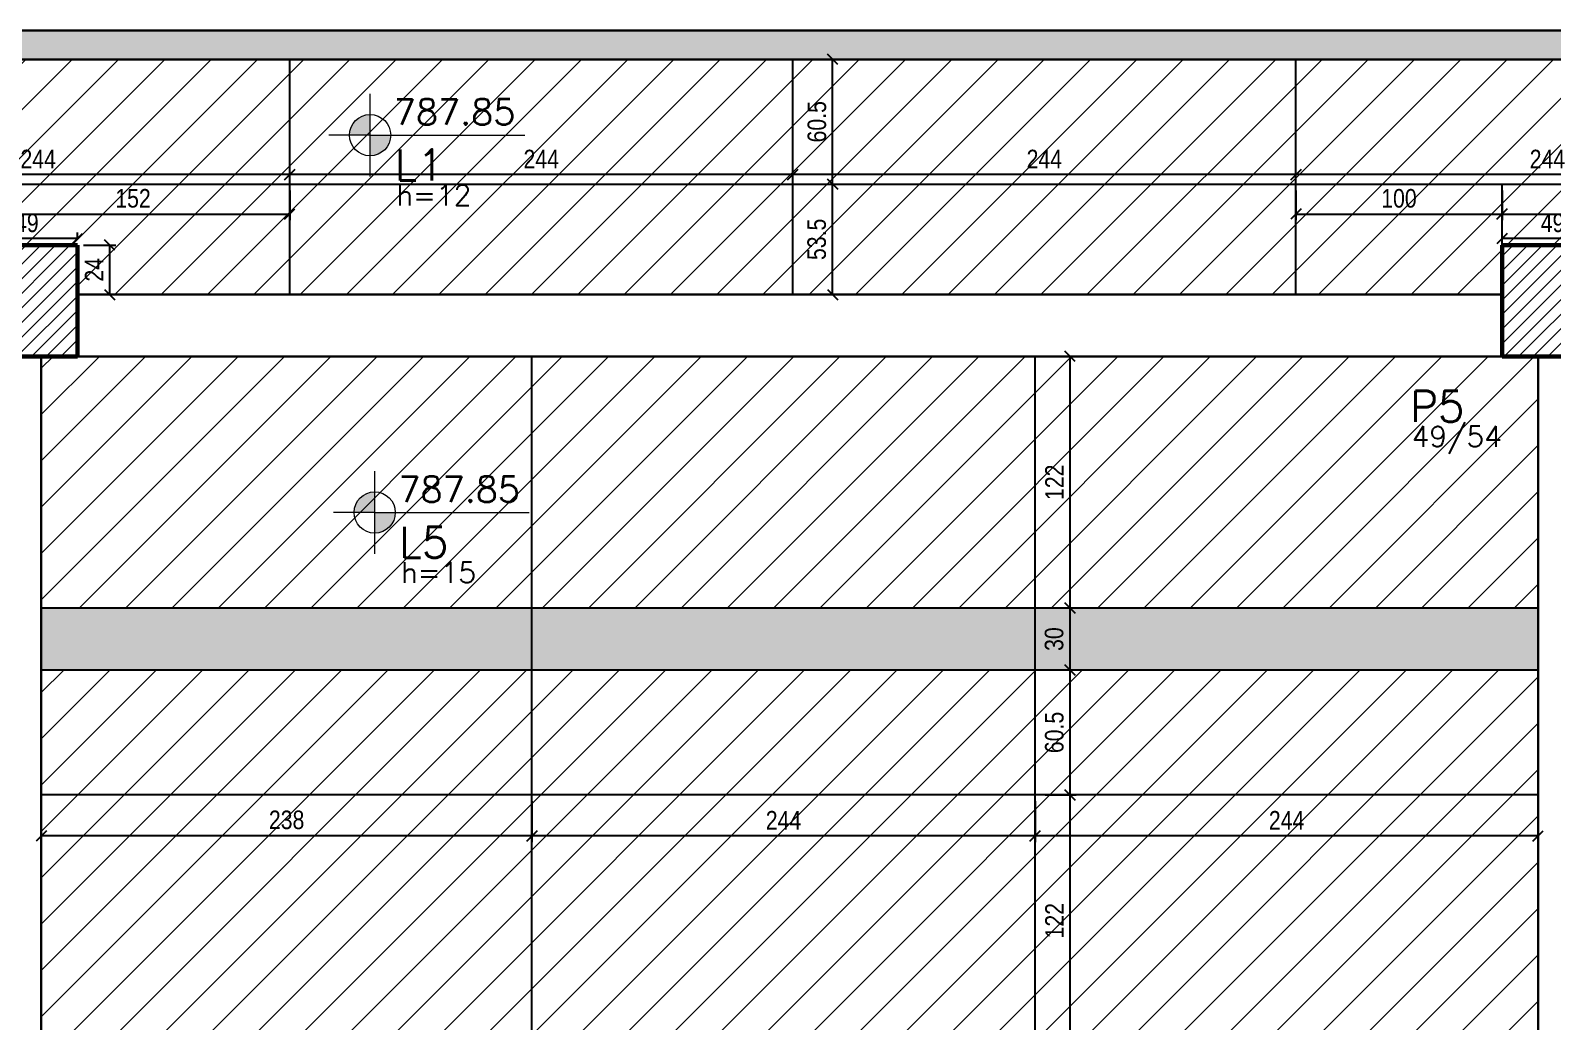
# Model space of a CAD drawing. Extents: x 8513 to 14085, y 7177 to 10799.
# Drawn here: x 10607 to 11346, y 9712 to 10193 of the extents above; entities that cross this region are included whole.
import ezdxf

# ---------------------------------------------------------------- set-up
doc = ezdxf.new("R2010")
doc.units = 0
doc.layers.add('COTA', color=241, linetype='Continuous')
doc.layers.add('Painéis', color=200, linetype='Continuous')
for name, color, linetype, lineweight in [('EST-LAJE-TEXT', 7, 'Continuous', 9), ('EST-PILAR', 7, 'Continuous', 9), ('EST-PILAR-CUT', 7, 'Continuous', 60), ('EST-PILAR-TEXT', 7, 'Continuous', 9), ('EST-VIGA', 7, 'Continuous', 30), ('Hachura', 253, 'Continuous', 9), ('REAPROVEITAMENTO', 7, 'Continuous', 9)]:
    doc.layers.add(name, color=color, linetype=linetype, lineweight=lineweight)
doc.styles.add('COTA TECNICA-50', font='techl___.ttf', dxfattribs={"height": 9})
doc.styles.add('RomanS_IV50', font='romans_IV50.ttf', dxfattribs={"height": 11.25})
doc.styles.add('RomanS_IV50_B', font='', dxfattribs={"height": 18.75})
doc.styles.add('RomanS_IV50_B_1', font='', dxfattribs={"height": 22.5})
doc.styles.get('RomanS_IV50_B').set_extended_font_data('RomanS_IV50', bold=True)
doc.styles.get('RomanS_IV50_B_1').set_extended_font_data('RomanS_IV50', bold=True)
doc.dimstyles.new('PAINEL', dxfattribs={"dimtxt": 9, "dimasz": 5, "dimexe": 3, "dimexo": 3, "dimgap": 3, "dimtad": 1, "dimdec": 1, "dimzin": 12, "dimdsep": 46, "dimtxsty": 'COTA TECNICA-50', "dimblk": 'OBLIQUE', "dimcen": 0, "dimclrd": 4, "dimclre": 4, "dimclrt": 1, "dimadec": 1, "dimazin": 3, "dimtfac": 1, "dimtdec": 1, "dimtmove": 0, "dimatfit": 3, "dimldrblk": 'OBLIQUE', "dimfxl": 1, "dimtolj": 1, "dimtzin": 12, "dimarcsym": 0})
pattern_1 = [(45, (9853.6513, 9308.66), (-3.535534, 3.535534), [])]

# ---------------------------------------------------------------- blocks, each defined once
blk = doc.blocks.new('FA_Floor_TAG_SURVEY_R01 - NIV_TIT_H_TXT1__TXT2-2303193-5º PAVIMENTO')
at = {"layer": 'EST-LAJE-TEXT'}
h = blk.add_hatch(color=256, dxfattribs=at)
edge = h.paths.add_edge_path(flags=0)
edge.add_line((-0.28, 0.405), (-0.48, 0.405))
edge.add_arc((-0.28, 0.405), 0.2, 90, 180, ccw=False)
edge.add_line((-0.28, 0.605), (-0.28, 0.405))
h = blk.add_hatch(color=256, dxfattribs=at)
edge = h.paths.add_edge_path(flags=0)
edge.add_line((-0.28, 0.405), (-0.08, 0.405))
edge.add_arc((-0.28, 0.405), 0.2, -90, 0, ccw=False)
edge.add_line((-0.28, 0.205), (-0.28, 0.405))
for p, q in [((-0.28, 0.005), (-0.28, 0.805)), ((-0.28, 0.405), (-0.68, 0.405)), ((-0.28, 0.405), (1.22, 0.405))]:
    blk.add_line(p, q, dxfattribs=at)
blk.add_circle((-0.28, 0.405), 0.2, dxfattribs=at)
blk = doc.blocks.new('_Oblique')
at = {"color": 0, "linetype": 'ByBlock', "lineweight": -2}
blk.add_line((-0.5, -0.5), (0.5, 0.5), dxfattribs=at)
blk = doc.blocks.new('*D525')
at = {"layer": 'COTA', "color": 4, "lineweight": -2, "transparency": 16777216}
for p, q in [((11094.65, 9819.16), (11094.65, 9799.28)), ((11338.65, 9819.16), (11338.65, 9799.28)), ((11338.65, 9802.28), (11094.65, 9802.28))]:
    blk.add_line(p, q, dxfattribs=at)
at = {"layer": 'Defpoints', "color": 0, "transparency": 16777216}
for p in [(11094.65, 9822.16), (11338.65, 9822.16), (11094.65, 9802.28)]:
    blk.add_point(p, dxfattribs=at)
at = {"layer": 'COTA', "color": 4, "lineweight": -2, "transparency": 16777216, "xscale": 5, "yscale": 5, "zscale": 5, "rotation": 180}
blk.add_blockref('_Oblique', (11094.65, 9802.28), dxfattribs=at)
at = {"layer": 'COTA', "color": 4, "lineweight": -2, "transparency": 16777216, "xscale": 5, "yscale": 5, "zscale": 5}
blk.add_blockref('_Oblique', (11338.65, 9802.28), dxfattribs=at)
at = {"layer": 'COTA', "color": 1, "transparency": 16777216, "insert": (11216.65, 9809.84), "char_height": 9, "attachment_point": 5, "style": 'COTA TECNICA-50'}
blk.add_mtext('\\A1;244', dxfattribs=at)
blk = doc.blocks.new('*D526')
at = {"layer": 'COTA', "color": 4, "lineweight": -2, "transparency": 16777216}
for p, q in [((10850.65, 9819.16), (10850.65, 9799.28)), ((11094.65, 9819.16), (11094.65, 9799.28)), ((11094.65, 9802.28), (10850.65, 9802.28))]:
    blk.add_line(p, q, dxfattribs=at)
at = {"layer": 'Defpoints', "color": 0, "transparency": 16777216}
for p in [(10850.65, 9822.16), (11094.65, 9822.16), (10850.65, 9802.28)]:
    blk.add_point(p, dxfattribs=at)
at = {"layer": 'COTA', "color": 4, "lineweight": -2, "transparency": 16777216, "xscale": 5, "yscale": 5, "zscale": 5, "rotation": 180}
blk.add_blockref('_Oblique', (10850.65, 9802.28), dxfattribs=at)
at = {"layer": 'COTA', "color": 4, "lineweight": -2, "transparency": 16777216, "xscale": 5, "yscale": 5, "zscale": 5}
blk.add_blockref('_Oblique', (11094.65, 9802.28), dxfattribs=at)
at = {"layer": 'COTA', "color": 1, "transparency": 16777216, "insert": (10972.65, 9809.84), "char_height": 9, "attachment_point": 5, "style": 'COTA TECNICA-50'}
blk.add_mtext('\\A1;244', dxfattribs=at)
blk = doc.blocks.new('*D527')
at = {"layer": 'COTA', "color": 4, "lineweight": -2, "transparency": 16777216}
for p, q in [((10612.65, 9819.16), (10612.65, 9799.28)), ((10850.65, 9819.16), (10850.65, 9799.28)), ((10850.65, 9802.28), (10612.65, 9802.28))]:
    blk.add_line(p, q, dxfattribs=at)
at = {"layer": 'Defpoints', "color": 0, "transparency": 16777216}
for p in [(10612.65, 9822.16), (10850.65, 9822.16), (10612.65, 9802.28)]:
    blk.add_point(p, dxfattribs=at)
at = {"layer": 'COTA', "color": 4, "lineweight": -2, "transparency": 16777216, "xscale": 5, "yscale": 5, "zscale": 5, "rotation": 180}
blk.add_blockref('_Oblique', (10612.65, 9802.28), dxfattribs=at)
at = {"layer": 'COTA', "color": 4, "lineweight": -2, "transparency": 16777216, "xscale": 5, "yscale": 5, "zscale": 5}
blk.add_blockref('_Oblique', (10850.65, 9802.28), dxfattribs=at)
at = {"layer": 'COTA', "color": 1, "transparency": 16777216, "insert": (10731.65, 9810), "char_height": 9, "attachment_point": 5, "style": 'COTA TECNICA-50'}
blk.add_mtext('\\A1;238', dxfattribs=at)
blk = doc.blocks.new('*D514')
at = {"layer": 'COTA', "color": 4, "lineweight": -2, "transparency": 16777216}
for p, q in [((11099.62, 9822.16), (11114.62, 9822.16)), ((11111.62, 9700.16), (11111.62, 9822.16)), ((11097.65, 9700.16), (11114.62, 9700.16))]:
    blk.add_line(p, q, dxfattribs=at)
at = {"layer": 'Defpoints', "color": 0, "transparency": 16777216}
for p in [(11096.62, 9822.16), (11111.62, 9822.16), (11094.65, 9700.16)]:
    blk.add_point(p, dxfattribs=at)
at = {"layer": 'COTA', "color": 4, "lineweight": -2, "transparency": 16777216, "xscale": 5, "yscale": 5, "zscale": 5}
for p, rotation in [((11111.62, 9822.16), 90), ((11111.62, 9700.16), 270)]:
    blk.add_blockref('_Oblique', p, dxfattribs=dict(at, rotation=rotation))
at = {"layer": 'COTA', "color": 1, "transparency": 16777216, "insert": (11104.07, 9761.16), "char_height": 9, "attachment_point": 5, "rotation": 90, "style": 'COTA TECNICA-50'}
blk.add_mtext('\\A1;122', dxfattribs=at)
blk = doc.blocks.new('*D515')
at = {"layer": 'COTA', "color": 4, "lineweight": -2, "transparency": 16777216}
for p, q in [((11111.62, 9822.16), (11111.62, 9882.66)), ((11099.62, 9822.16), (11114.62, 9822.16))]:
    blk.add_line(p, q, dxfattribs=at)
at = {"layer": 'Defpoints', "color": 0, "transparency": 16777216}
for p in [(11111.62, 9882.66), (11111.62, 9882.66), (11096.62, 9822.16)]:
    blk.add_point(p, dxfattribs=at)
at = {"layer": 'COTA', "color": 4, "lineweight": -2, "transparency": 16777216, "xscale": 5, "yscale": 5, "zscale": 5}
for p, rotation in [((11111.62, 9882.66), 90), ((11111.62, 9822.16), 270)]:
    blk.add_blockref('_Oblique', p, dxfattribs=dict(at, rotation=rotation))
at = {"layer": 'COTA', "color": 1, "transparency": 16777216, "insert": (11104.02, 9852.41), "char_height": 9, "attachment_point": 5, "rotation": 90, "style": 'COTA TECNICA-50'}
blk.add_mtext('\\A1;60.5', dxfattribs=at)
blk = doc.blocks.new('*D516')
at = {"layer": 'COTA', "color": 4, "lineweight": -2, "transparency": 16777216}
blk.add_line((11111.62, 9882.66), (11111.62, 9912.66), dxfattribs=at)
at = {"layer": 'Defpoints', "color": 0, "transparency": 16777216}
for p in [(11111.62, 9912.66), (11111.62, 9912.66), (11111.62, 9882.66)]:
    blk.add_point(p, dxfattribs=at)
at = {"layer": 'COTA', "color": 4, "lineweight": -2, "transparency": 16777216, "xscale": 5, "yscale": 5, "zscale": 5}
for p, rotation in [((11111.62, 9912.66), 90), ((11111.62, 9882.66), 270)]:
    blk.add_blockref('_Oblique', p, dxfattribs=dict(at, rotation=rotation))
at = {"layer": 'COTA', "color": 1, "transparency": 16777216, "insert": (11103.92, 9897.66), "char_height": 9, "attachment_point": 5, "rotation": 90, "style": 'COTA TECNICA-50'}
blk.add_mtext('\\A1;30', dxfattribs=at)
blk = doc.blocks.new('*D517')
at = {"layer": 'COTA', "color": 4, "lineweight": -2, "transparency": 16777216}
blk.add_line((11111.62, 9912.66), (11111.62, 10034.66), dxfattribs=at)
at = {"layer": 'Defpoints', "color": 0, "transparency": 16777216}
for p in [(11111.62, 10034.66), (11111.62, 10034.66), (11111.62, 9912.66)]:
    blk.add_point(p, dxfattribs=at)
at = {"layer": 'COTA', "color": 4, "lineweight": -2, "transparency": 16777216, "xscale": 5, "yscale": 5, "zscale": 5}
for p, rotation in [((11111.62, 10034.66), 90), ((11111.62, 9912.66), 270)]:
    blk.add_blockref('_Oblique', p, dxfattribs=dict(at, rotation=rotation))
at = {"layer": 'COTA', "color": 1, "transparency": 16777216, "insert": (11104.07, 9973.66), "char_height": 9, "attachment_point": 5, "rotation": 90, "style": 'COTA TECNICA-50'}
blk.add_mtext('\\A1;122', dxfattribs=at)
blk = doc.blocks.new('*D634')
at = {"layer": 'COTA', "color": 4, "lineweight": -2, "transparency": 16777216}
for p, q in [((10581.15, 10091.66), (10581.15, 10094.77)), ((10630.15, 10091.66), (10630.15, 10094.77)), ((10630.15, 10091.77), (10581.15, 10091.77))]:
    blk.add_line(p, q, dxfattribs=at)
at = {"layer": 'Defpoints', "color": 0, "transparency": 16777216}
for p in [(10581.15, 10091.77), (10581.15, 10088.66), (10630.15, 10088.66)]:
    blk.add_point(p, dxfattribs=at)
at = {"layer": 'COTA', "color": 4, "lineweight": -2, "transparency": 16777216, "xscale": 5, "yscale": 5, "zscale": 5, "rotation": 180}
blk.add_blockref('_Oblique', (10581.15, 10091.77), dxfattribs=at)
at = {"layer": 'COTA', "color": 4, "lineweight": -2, "transparency": 16777216, "xscale": 5, "yscale": 5, "zscale": 5}
blk.add_blockref('_Oblique', (10630.15, 10091.77), dxfattribs=at)
at = {"layer": 'COTA', "color": 1, "transparency": 16777216, "insert": (10605.65, 10099.36), "char_height": 9, "attachment_point": 5, "style": 'COTA TECNICA-50'}
blk.add_mtext('\\A1;49', dxfattribs=at)
blk = doc.blocks.new('*D635')
at = {"layer": 'COTA', "color": 4, "lineweight": -2, "transparency": 16777216}
for p, q in [((10633.15, 10088.66), (10648.85, 10088.66)), ((10645.85, 10064.66), (10645.85, 10088.66)), ((10633.15, 10064.66), (10648.85, 10064.66))]:
    blk.add_line(p, q, dxfattribs=at)
at = {"layer": 'Defpoints', "color": 0, "transparency": 16777216}
for p in [(10630.15, 10088.66), (10645.85, 10088.66), (10630.15, 10064.66)]:
    blk.add_point(p, dxfattribs=at)
at = {"layer": 'COTA', "color": 4, "lineweight": -2, "transparency": 16777216, "xscale": 5, "yscale": 5, "zscale": 5}
for p, rotation in [((10645.85, 10088.66), 90), ((10645.85, 10064.66), 270)]:
    blk.add_blockref('_Oblique', p, dxfattribs=dict(at, rotation=rotation))
at = {"layer": 'COTA', "color": 1, "transparency": 16777216, "insert": (10638.28, 10076.66), "char_height": 9, "attachment_point": 5, "rotation": 90, "style": 'COTA TECNICA-50'}
blk.add_mtext('\\A1;24', dxfattribs=at)
blk = doc.blocks.new('*D636')
at = {"layer": 'COTA', "color": 4, "lineweight": -2, "transparency": 16777216}
for p, q in [((10581.15, 10091.66), (10581.15, 10094.77)), ((10630.15, 10091.66), (10630.15, 10094.77)), ((10630.15, 10091.77), (10581.15, 10091.77))]:
    blk.add_line(p, q, dxfattribs=at)
at = {"layer": 'Defpoints', "color": 0, "transparency": 16777216}
for p in [(10581.15, 10091.77), (10581.15, 10088.66), (10630.15, 10088.66)]:
    blk.add_point(p, dxfattribs=at)
at = {"layer": 'COTA', "color": 4, "lineweight": -2, "transparency": 16777216, "xscale": 5, "yscale": 5, "zscale": 5, "rotation": 180}
blk.add_blockref('_Oblique', (10581.15, 10091.77), dxfattribs=at)
at = {"layer": 'COTA', "color": 4, "lineweight": -2, "transparency": 16777216, "xscale": 5, "yscale": 5, "zscale": 5}
blk.add_blockref('_Oblique', (10630.15, 10091.77), dxfattribs=at)
at = {"layer": 'COTA', "color": 1, "transparency": 16777216, "insert": (10605.65, 10099.36), "char_height": 9, "attachment_point": 5, "style": 'COTA TECNICA-50'}
blk.add_mtext('\\A1;49', dxfattribs=at)
blk = doc.blocks.new('*D637')
at = {"layer": 'COTA', "color": 4, "lineweight": -2, "transparency": 16777216}
for p, q in [((10633.15, 10088.66), (10648.85, 10088.66)), ((10645.85, 10064.66), (10645.85, 10088.66)), ((10633.15, 10064.66), (10648.85, 10064.66))]:
    blk.add_line(p, q, dxfattribs=at)
at = {"layer": 'Defpoints', "color": 0, "transparency": 16777216}
for p in [(10630.15, 10088.66), (10645.85, 10088.66), (10630.15, 10064.66)]:
    blk.add_point(p, dxfattribs=at)
at = {"layer": 'COTA', "color": 4, "lineweight": -2, "transparency": 16777216, "xscale": 5, "yscale": 5, "zscale": 5}
for p, rotation in [((10645.85, 10088.66), 90), ((10645.85, 10064.66), 270)]:
    blk.add_blockref('_Oblique', p, dxfattribs=dict(at, rotation=rotation))
at = {"layer": 'COTA', "color": 1, "transparency": 16777216, "insert": (10638.28, 10076.66), "char_height": 9, "attachment_point": 5, "rotation": 90, "style": 'COTA TECNICA-50'}
blk.add_mtext('\\A1;24', dxfattribs=at)
blk = doc.blocks.new('*D645')
at = {"layer": 'COTA', "color": 4, "lineweight": -2, "transparency": 16777216}
blk.add_line((11465.15, 10122.79), (11221.15, 10122.79), dxfattribs=at)
at = {"layer": 'Defpoints', "color": 0, "transparency": 16777216}
for p in [(11221.15, 10122.79), (11221.15, 10122.79), (11465.15, 10122.79)]:
    blk.add_point(p, dxfattribs=at)
at = {"layer": 'COTA', "color": 4, "lineweight": -2, "transparency": 16777216, "xscale": 5, "yscale": 5, "zscale": 5, "rotation": 180}
blk.add_blockref('_Oblique', (11221.15, 10122.79), dxfattribs=at)
at = {"layer": 'COTA', "color": 4, "lineweight": -2, "transparency": 16777216, "xscale": 5, "yscale": 5, "zscale": 5}
blk.add_blockref('_Oblique', (11465.15, 10122.79), dxfattribs=at)
at = {"layer": 'COTA', "color": 1, "transparency": 16777216, "insert": (11343.15, 10130.35), "char_height": 9, "attachment_point": 5, "style": 'COTA TECNICA-50'}
blk.add_mtext('\\A1;244', dxfattribs=at)
blk = doc.blocks.new('*D646')
at = {"layer": 'COTA', "color": 4, "lineweight": -2, "transparency": 16777216}
for p, q in [((10977.15, 10121.16), (10977.15, 10125.79)), ((11221.15, 10122.79), (10977.15, 10122.79))]:
    blk.add_line(p, q, dxfattribs=at)
at = {"layer": 'Defpoints', "color": 0, "transparency": 16777216}
for p in [(10977.15, 10122.79), (11221.15, 10122.79), (10977.15, 10118.16)]:
    blk.add_point(p, dxfattribs=at)
at = {"layer": 'COTA', "color": 4, "lineweight": -2, "transparency": 16777216, "xscale": 5, "yscale": 5, "zscale": 5, "rotation": 180}
blk.add_blockref('_Oblique', (10977.15, 10122.79), dxfattribs=at)
at = {"layer": 'COTA', "color": 4, "lineweight": -2, "transparency": 16777216, "xscale": 5, "yscale": 5, "zscale": 5}
blk.add_blockref('_Oblique', (11221.15, 10122.79), dxfattribs=at)
at = {"layer": 'COTA', "color": 1, "transparency": 16777216, "insert": (11099.15, 10130.35), "char_height": 9, "attachment_point": 5, "style": 'COTA TECNICA-50'}
blk.add_mtext('\\A1;244', dxfattribs=at)
blk = doc.blocks.new('*D647')
at = {"layer": 'COTA', "color": 4, "lineweight": -2, "transparency": 16777216}
for p, q in [((10733.15, 10121.16), (10733.15, 10125.79)), ((10977.15, 10122.79), (10733.15, 10122.79)), ((10977.15, 10121.16), (10977.15, 10125.79))]:
    blk.add_line(p, q, dxfattribs=at)
at = {"layer": 'Defpoints', "color": 0, "transparency": 16777216}
for p in [(10733.15, 10122.79), (10733.15, 10118.16), (10977.15, 10118.16)]:
    blk.add_point(p, dxfattribs=at)
at = {"layer": 'COTA', "color": 4, "lineweight": -2, "transparency": 16777216, "xscale": 5, "yscale": 5, "zscale": 5, "rotation": 180}
blk.add_blockref('_Oblique', (10733.15, 10122.79), dxfattribs=at)
at = {"layer": 'COTA', "color": 4, "lineweight": -2, "transparency": 16777216, "xscale": 5, "yscale": 5, "zscale": 5}
blk.add_blockref('_Oblique', (10977.15, 10122.79), dxfattribs=at)
at = {"layer": 'COTA', "color": 1, "transparency": 16777216, "insert": (10855.15, 10130.35), "char_height": 9, "attachment_point": 5, "style": 'COTA TECNICA-50'}
blk.add_mtext('\\A1;244', dxfattribs=at)
blk = doc.blocks.new('*D648')
at = {"layer": 'COTA', "color": 4, "lineweight": -2, "transparency": 16777216}
for p, q in [((10489.15, 10121.16), (10489.15, 10125.79)), ((10733.15, 10122.79), (10489.15, 10122.79)), ((10733.15, 10121.16), (10733.15, 10125.79))]:
    blk.add_line(p, q, dxfattribs=at)
at = {"layer": 'Defpoints', "color": 0, "transparency": 16777216}
for p in [(10489.15, 10122.79), (10489.15, 10118.16), (10733.15, 10118.16)]:
    blk.add_point(p, dxfattribs=at)
at = {"layer": 'COTA', "color": 4, "lineweight": -2, "transparency": 16777216, "xscale": 5, "yscale": 5, "zscale": 5, "rotation": 180}
blk.add_blockref('_Oblique', (10489.15, 10122.79), dxfattribs=at)
at = {"layer": 'COTA', "color": 4, "lineweight": -2, "transparency": 16777216, "xscale": 5, "yscale": 5, "zscale": 5}
blk.add_blockref('_Oblique', (10733.15, 10122.79), dxfattribs=at)
at = {"layer": 'COTA', "color": 1, "transparency": 16777216, "insert": (10611.15, 10130.35), "char_height": 9, "attachment_point": 5, "style": 'COTA TECNICA-50'}
blk.add_mtext('\\A1;244', dxfattribs=at)
blk = doc.blocks.new('*D652')
at = {"layer": 'COTA', "color": 4, "lineweight": -2, "transparency": 16777216}
for p, q in [((10581.15, 10115.16), (10581.15, 10100.65)), ((10733.15, 10115.16), (10733.15, 10100.65)), ((10581.15, 10103.65), (10733.15, 10103.65))]:
    blk.add_line(p, q, dxfattribs=at)
at = {"layer": 'Defpoints', "color": 0, "transparency": 16777216}
for p in [(10581.15, 10118.16), (10733.15, 10118.16), (10733.15, 10103.65)]:
    blk.add_point(p, dxfattribs=at)
at = {"layer": 'COTA', "color": 4, "lineweight": -2, "transparency": 16777216, "xscale": 5, "yscale": 5, "zscale": 5, "rotation": 180}
blk.add_blockref('_Oblique', (10581.15, 10103.65), dxfattribs=at)
at = {"layer": 'COTA', "color": 4, "lineweight": -2, "transparency": 16777216, "xscale": 5, "yscale": 5, "zscale": 5}
blk.add_blockref('_Oblique', (10733.15, 10103.65), dxfattribs=at)
at = {"layer": 'COTA', "color": 1, "transparency": 16777216, "insert": (10657.15, 10111.25), "char_height": 9, "attachment_point": 5, "style": 'COTA TECNICA-50'}
blk.add_mtext('\\A1;152', dxfattribs=at)
blk = doc.blocks.new('*D654')
at = {"layer": 'COTA', "color": 4, "lineweight": -2, "transparency": 16777216}
for p, q in [((10581.15, 10115.16), (10581.15, 10100.65)), ((10733.15, 10115.16), (10733.15, 10100.65)), ((10581.15, 10103.65), (10733.15, 10103.65))]:
    blk.add_line(p, q, dxfattribs=at)
at = {"layer": 'Defpoints', "color": 0, "transparency": 16777216}
for p in [(10581.15, 10118.16), (10733.15, 10118.16), (10733.15, 10103.65)]:
    blk.add_point(p, dxfattribs=at)
at = {"layer": 'COTA', "color": 4, "lineweight": -2, "transparency": 16777216, "xscale": 5, "yscale": 5, "zscale": 5, "rotation": 180}
blk.add_blockref('_Oblique', (10581.15, 10103.65), dxfattribs=at)
at = {"layer": 'COTA', "color": 4, "lineweight": -2, "transparency": 16777216, "xscale": 5, "yscale": 5, "zscale": 5}
blk.add_blockref('_Oblique', (10733.15, 10103.65), dxfattribs=at)
at = {"layer": 'COTA', "color": 1, "transparency": 16777216, "insert": (10657.15, 10111.25), "char_height": 9, "attachment_point": 5, "style": 'COTA TECNICA-50'}
blk.add_mtext('\\A1;152', dxfattribs=at)
blk = doc.blocks.new('*D638')
at = {"layer": 'COTA', "color": 4, "lineweight": -2, "transparency": 16777216}
for p, q in [((11221.15, 10115.16), (11221.15, 10100.65)), ((11321.15, 10115.16), (11321.15, 10100.65)), ((11221.15, 10103.65), (11321.15, 10103.65))]:
    blk.add_line(p, q, dxfattribs=at)
at = {"layer": 'Defpoints', "color": 0, "transparency": 16777216}
for p in [(11221.15, 10118.16), (11321.15, 10118.16), (11321.15, 10103.65)]:
    blk.add_point(p, dxfattribs=at)
at = {"layer": 'COTA', "color": 4, "lineweight": -2, "transparency": 16777216, "xscale": 5, "yscale": 5, "zscale": 5, "rotation": 180}
blk.add_blockref('_Oblique', (11221.15, 10103.65), dxfattribs=at)
at = {"layer": 'COTA', "color": 4, "lineweight": -2, "transparency": 16777216, "xscale": 5, "yscale": 5, "zscale": 5}
blk.add_blockref('_Oblique', (11321.15, 10103.65), dxfattribs=at)
at = {"layer": 'COTA', "color": 1, "transparency": 16777216, "insert": (11271.15, 10111.24), "char_height": 9, "attachment_point": 5, "style": 'COTA TECNICA-50'}
blk.add_mtext('\\A1;100', dxfattribs=at)
blk = doc.blocks.new('*D639')
at = {"layer": 'COTA', "color": 4, "lineweight": -2, "transparency": 16777216}
for p, q in [((11321.15, 10115.16), (11321.15, 10100.65)), ((11465.15, 10115.16), (11465.15, 10100.65)), ((11321.15, 10103.65), (11465.15, 10103.65))]:
    blk.add_line(p, q, dxfattribs=at)
at = {"layer": 'Defpoints', "color": 0, "transparency": 16777216}
for p in [(11321.15, 10118.16), (11465.15, 10118.16), (11465.15, 10103.65)]:
    blk.add_point(p, dxfattribs=at)
at = {"layer": 'COTA', "color": 4, "lineweight": -2, "transparency": 16777216, "xscale": 5, "yscale": 5, "zscale": 5, "rotation": 180}
blk.add_blockref('_Oblique', (11321.15, 10103.65), dxfattribs=at)
at = {"layer": 'COTA', "color": 4, "lineweight": -2, "transparency": 16777216, "xscale": 5, "yscale": 5, "zscale": 5}
blk.add_blockref('_Oblique', (11465.15, 10103.65), dxfattribs=at)
at = {"layer": 'COTA', "color": 1, "transparency": 16777216, "insert": (11393.15, 10111.21), "char_height": 9, "attachment_point": 5, "style": 'COTA TECNICA-50'}
blk.add_mtext('\\A1;144', dxfattribs=at)
blk = doc.blocks.new('*D655')
at = {"layer": 'COTA', "color": 4, "lineweight": -2, "transparency": 16777216}
for p, q in [((10980.15, 10118.16), (10999.47, 10118.16)), ((10996.47, 10064.66), (10996.47, 10118.16)), ((10980.15, 10064.66), (10999.47, 10064.66))]:
    blk.add_line(p, q, dxfattribs=at)
at = {"layer": 'Defpoints', "color": 0, "transparency": 16777216}
for p in [(10977.15, 10118.16), (10996.47, 10118.16), (10977.15, 10064.66)]:
    blk.add_point(p, dxfattribs=at)
at = {"layer": 'COTA', "color": 4, "lineweight": -2, "transparency": 16777216, "xscale": 5, "yscale": 5, "zscale": 5}
for p, rotation in [((10996.47, 10118.16), 90), ((10996.47, 10064.66), 270)]:
    blk.add_blockref('_Oblique', p, dxfattribs=dict(at, rotation=rotation))
at = {"layer": 'COTA', "color": 1, "transparency": 16777216, "insert": (10988.77, 10091.41), "char_height": 9, "attachment_point": 5, "rotation": 90, "style": 'COTA TECNICA-50'}
blk.add_mtext('\\A1;53.5', dxfattribs=at)
blk = doc.blocks.new('*D656')
at = {"layer": 'COTA', "color": 4, "lineweight": -2, "transparency": 16777216}
for p, q in [((10980.15, 10178.66), (10999.47, 10178.66)), ((10996.47, 10118.16), (10996.47, 10178.66)), ((10980.15, 10118.16), (10999.47, 10118.16))]:
    blk.add_line(p, q, dxfattribs=at)
at = {"layer": 'Defpoints', "color": 0, "transparency": 16777216}
for p in [(10977.15, 10178.66), (10996.47, 10178.66), (10977.15, 10118.16)]:
    blk.add_point(p, dxfattribs=at)
at = {"layer": 'COTA', "color": 4, "lineweight": -2, "transparency": 16777216, "xscale": 5, "yscale": 5, "zscale": 5}
for p, rotation in [((10996.47, 10178.66), 90), ((10996.47, 10118.16), 270)]:
    blk.add_blockref('_Oblique', p, dxfattribs=dict(at, rotation=rotation))
at = {"layer": 'COTA', "color": 1, "transparency": 16777216, "insert": (10988.87, 10148.41), "char_height": 9, "attachment_point": 5, "rotation": 90, "style": 'COTA TECNICA-50'}
blk.add_mtext('\\A1;60.5', dxfattribs=at)
blk = doc.blocks.new('*D640')
at = {"layer": 'COTA', "color": 4, "lineweight": -2, "transparency": 16777216}
for p, q in [((11321.15, 10091.66), (11321.15, 10094.77)), ((11370.15, 10091.66), (11370.15, 10094.77)), ((11370.15, 10091.77), (11321.15, 10091.77))]:
    blk.add_line(p, q, dxfattribs=at)
at = {"layer": 'Defpoints', "color": 0, "transparency": 16777216}
for p in [(11321.15, 10091.77), (11321.15, 10088.66), (11370.15, 10088.66)]:
    blk.add_point(p, dxfattribs=at)
at = {"layer": 'COTA', "color": 4, "lineweight": -2, "transparency": 16777216, "xscale": 5, "yscale": 5, "zscale": 5, "rotation": 180}
blk.add_blockref('_Oblique', (11321.15, 10091.77), dxfattribs=at)
at = {"layer": 'COTA', "color": 4, "lineweight": -2, "transparency": 16777216, "xscale": 5, "yscale": 5, "zscale": 5}
blk.add_blockref('_Oblique', (11370.15, 10091.77), dxfattribs=at)
at = {"layer": 'COTA', "color": 1, "transparency": 16777216, "insert": (11345.65, 10099.36), "char_height": 9, "attachment_point": 5, "style": 'COTA TECNICA-50'}
blk.add_mtext('\\A1;49', dxfattribs=at)

msp = doc.modelspace()

# ---------------------------------------------------------------- hatches: boundary and pattern name
at = {"layer": 'EST-PILAR'}
h = msp.add_hatch(dxfattribs=at)
h.set_pattern_fill('FP_1', color=5, style=0, pattern_type=2)
h.set_pattern_definition(pattern_1)
h.paths.add_polyline_path([(10630.15, 10034.66), (10630.15, 10088.66), (10581.15, 10088.66), (10581.15, 10034.66)], flags=0)
h = msp.add_hatch(dxfattribs=at)
h.set_pattern_fill('FP_1', color=5, style=0, pattern_type=2)
h.set_pattern_definition(pattern_1)
h.paths.add_polyline_path([(11370.15, 10034.66), (11370.15, 10088.66), (11321.15, 10088.66), (11321.15, 10034.66), (11345.07, 10034.66)], flags=0)
at = {"layer": 'EST-VIGA', "true_color": 0xe1e1e1}
msp.add_hatch(color=254, dxfattribs=at).paths.add_polyline_path([(12172.33, 10178.66), (12441.15, 10178.66), (12441.15, 10192.66), (9867.65, 10192.66), (9867.65, 10178.66), (11758.7, 10178.66)], flags=0)
at = {"layer": 'Hachura'}
h = msp.add_hatch(color=256, dxfattribs=at)
h.dxf.hatch_style = 1
h.paths.add_polyline_path([(11094.65, 9882.66), (11094.65, 9912.66), (11338.65, 9912.66), (11338.65, 9882.66)])
h.paths.add_polyline_path([(10850.65, 9882.66), (10850.65, 9912.66), (11094.65, 9912.66), (11094.65, 9882.66)])
h.paths.add_polyline_path([(10850.65, 9912.66), (10850.65, 9882.66), (10612.65, 9882.66), (10612.65, 9912.66)])
h.paths.add_polyline_path([(10850.65, 9700.16), (10850.65, 9670.16), (10612.65, 9670.16), (10612.65, 9700.16)])
h.paths.add_polyline_path([(11094.65, 9700.16), (11094.65, 9670.16), (10850.65, 9670.16), (10850.65, 9700.16)])
h.paths.add_polyline_path([(11094.65, 9670.16), (11094.65, 9700.16), (11338.65, 9700.16), (11338.65, 9670.16)])
h.paths.add_polyline_path([(11094.65, 9528.16), (11094.65, 9548.16), (11338.65, 9548.16), (11338.65, 9528.16)])
h.paths.add_polyline_path([(10850.65, 9528.16), (10850.65, 9548.16), (11094.65, 9548.16), (11094.65, 9528.16)])
h.paths.add_polyline_path([(10612.65, 9528.16), (10612.65, 9548.16), (10850.65, 9548.16), (10850.65, 9528.16)])
at = {"layer": 'REAPROVEITAMENTO'}
h = msp.add_hatch(dxfattribs=at)
h.set_pattern_fill('ANSI31', color=251, scale=5, style=0)
h.paths.add_polyline_path([(9867.65, 10178.66), (9867.65, 10118.16), (10001.15, 10118.16), (10001.15, 10178.66)])
h.paths.add_polyline_path([(10001.15, 10118.16), (9867.65, 10118.16), (9867.65, 10102.16), (9882.65, 10102.16), (9882.65, 10064.66), (10001.15, 10064.66)])
h.paths.add_polyline_path([(10245.15, 10064.66), (10245.15, 10118.16), (10001.15, 10118.16), (10001.15, 10064.66)])
h.paths.add_polyline_path([(10001.15, 10178.66), (10001.15, 10118.16), (10245.15, 10118.16), (10245.15, 10178.66)])
h.paths.add_polyline_path([(10489.15, 10118.16), (10489.15, 10178.66), (10245.15, 10178.66), (10245.15, 10118.16)])
h.paths.add_polyline_path([(10489.15, 10118.16), (10245.15, 10118.16), (10245.15, 10064.66), (10489.15, 10064.66)])
h.paths.add_polyline_path([(10581.15, 10088.66), (10630.15, 10088.66), (10630.15, 10064.66), (10733.15, 10064.66), (10733.15, 10118.16), (10489.15, 10118.16), (10489.15, 10064.66), (10581.15, 10064.66)])
h.paths.add_polyline_path([(10733.15, 10118.16), (10733.15, 10178.66), (10489.15, 10178.66), (10489.15, 10118.16)])
h.paths.add_polyline_path([(10977.15, 10064.66), (10977.15, 10118.16), (10733.15, 10118.16), (10733.15, 10064.66)])
h.paths.add_polyline_path([(10977.15, 10178.66), (10733.15, 10178.66), (10733.15, 10118.16), (10977.15, 10118.16)])
h.paths.add_polyline_path([(10977.15, 10178.66), (10977.15, 10118.16), (11221.15, 10118.16), (11221.15, 10178.66)])
h.paths.add_polyline_path([(10977.15, 10118.16), (10977.15, 10064.66), (11221.15, 10064.66), (11221.15, 10118.16)])
h.paths.add_polyline_path([(11221.15, 10118.16), (11221.15, 10064.66), (11321.15, 10064.66), (11321.15, 10088.66), (11321.15, 10118.16)])
h.paths.add_polyline_path([(11465.15, 10118.16), (11465.15, 10178.66), (11221.15, 10178.66), (11221.15, 10118.16)])
h.paths.add_polyline_path([(11465.15, 10064.66), (11465.15, 10118.16), (11321.15, 10118.16), (11321.15, 10088.66), (11370.15, 10088.66), (11370.15, 10064.66)])
h.paths.add_polyline_path([(11465.15, 10118.16), (11465.15, 10064.66), (11704.65, 10064.66), (11704.65, 10118.16)])
h.paths.add_polyline_path([(11704.65, 10118.16), (11704.65, 10178.66), (11465.15, 10178.66), (11465.15, 10118.16)])
h = msp.add_hatch(dxfattribs=at)
h.set_pattern_fill('ANSI31', color=251, scale=5, style=0)
h.paths.add_polyline_path([(9872.65, 9528.16), (9872.65, 9486.16), (9872.65, 9406.16), (10116.65, 9406.16), (10116.65, 9528.16)])
h.paths.add_polyline_path([(10116.65, 9528.16), (10116.65, 9406.16), (10360.65, 9406.16), (10360.65, 9528.16)])
h.paths.add_polyline_path([(10360.65, 9528.16), (10360.65, 9406.16), (10596.15, 9406.16), (10596.15, 9506.16), (10598.65, 9506.16), (10598.65, 9528.16)])
h.paths.add_polyline_path([(10360.65, 9548.16), (10598.65, 9548.16), (10598.65, 9670.16), (10360.65, 9670.16)])
h.paths.add_polyline_path([(10116.65, 9670.16), (10116.65, 9548.16), (10360.65, 9548.16), (10360.65, 9670.16)])
h.paths.add_polyline_path([(9872.65, 9670.16), (9872.65, 9548.16), (10116.65, 9548.16), (10116.65, 9670.16)])
h.paths.add_polyline_path([(10116.65, 9700.16), (10116.65, 9822.16), (9872.65, 9822.16), (9872.65, 9700.16)])
h.paths.add_polyline_path([(10360.65, 9700.16), (10360.65, 9822.16), (10116.65, 9822.16), (10116.65, 9700.16)])
h.paths.add_polyline_path([(10598.65, 9700.16), (10598.65, 9822.16), (10360.65, 9822.16), (10360.65, 9700.16)])
h.paths.add_polyline_path([(10598.65, 9822.16), (10598.65, 9882.66), (10360.65, 9882.66), (10360.65, 9822.16)])
h.paths.add_polyline_path([(10360.65, 9822.16), (10360.65, 9882.66), (10116.65, 9882.66), (10116.65, 9822.16)])
h.paths.add_polyline_path([(10116.65, 9822.16), (10116.65, 9882.66), (9872.65, 9882.66), (9872.65, 9822.16)])
h.paths.add_polyline_path([(10116.65, 9912.66), (10116.65, 10034.66), (9882.65, 10034.66), (9872.65, 10034.66), (9872.65, 9912.66)])
h.paths.add_polyline_path([(10116.65, 10034.66), (10116.65, 9912.66), (10360.65, 9912.66), (10360.65, 10034.66)])
h.paths.add_polyline_path([(10598.65, 9912.66), (10598.65, 10034.66), (10581.15, 10034.66), (10360.65, 10034.66), (10360.65, 9912.66)])
h.paths.add_polyline_path([(10612.65, 9912.66), (10850.65, 9912.66), (10850.65, 10034.66), (10630.15, 10034.66), (10612.65, 10034.66)])
h.paths.add_polyline_path([(10850.65, 10034.66), (10850.65, 9912.66), (11094.65, 9912.66), (11094.65, 10034.66)])
h.paths.add_polyline_path([(11338.65, 9912.66), (11338.65, 10034.66), (11321.15, 10034.66), (11094.65, 10034.66), (11094.65, 9912.66)])
h.paths.add_polyline_path([(11094.65, 9882.66), (11094.65, 9822.16), (11338.65, 9822.16), (11338.65, 9882.66)])
h.paths.add_polyline_path([(10850.65, 9882.66), (10850.65, 9822.16), (11094.65, 9822.16), (11094.65, 9882.66)])
h.paths.add_polyline_path([(10850.65, 9822.16), (10850.65, 9882.66), (10612.65, 9882.66), (10612.65, 9822.16)])
h.paths.add_polyline_path([(10612.65, 9822.16), (10612.65, 9700.16), (10850.65, 9700.16), (10850.65, 9822.16)])
h.paths.add_polyline_path([(11094.65, 9700.16), (11094.65, 9822.16), (10850.65, 9822.16), (10850.65, 9700.16)])
h.paths.add_polyline_path([(11094.65, 9822.16), (11094.65, 9700.16), (11338.65, 9700.16), (11338.65, 9822.16)])
h.paths.add_polyline_path([(11094.65, 9670.16), (11094.65, 9548.16), (11338.65, 9548.16), (11338.65, 9670.16)])
h.paths.add_polyline_path([(11094.65, 9670.16), (10850.65, 9670.16), (10850.65, 9548.16), (11094.65, 9548.16)])
h.paths.add_polyline_path([(10850.65, 9548.16), (10850.65, 9670.16), (10612.65, 9670.16), (10612.65, 9548.16)])
h.paths.add_polyline_path([(10612.65, 9528.16), (10612.65, 9506.16), (10615.15, 9506.16), (10615.15, 9406.16), (10850.65, 9406.16), (10850.65, 9528.16)])
h.paths.add_polyline_path([(10850.65, 9406.16), (11094.65, 9406.16), (11094.65, 9528.16), (10850.65, 9528.16)])
h.paths.add_polyline_path([(11336.15, 9406.16), (11336.15, 9506.16), (11338.65, 9506.16), (11338.65, 9528.16), (11094.65, 9528.16), (11094.65, 9406.16)])

# ---------------------------------------------------------------- linework, layer by layer
at = {"layer": 'EST-PILAR-CUT', "color": 5}
for p, q in [((10581.15, 10088.66), (10630.15, 10088.66)), ((10630.15, 10088.66), (10630.15, 10034.66)), ((11321.15, 10034.66), (11321.15, 10088.66)), ((11321.15, 10088.66), (11370.15, 10088.66)), ((10630.15, 10034.66), (10581.15, 10034.66)), ((11370.15, 10034.66), (11321.15, 10034.66))]:
    msp.add_line(p, q, dxfattribs=at)
at = {"layer": 'EST-VIGA', "color": 3}
for p, q in [((9867.65, 10192.66), (12441.15, 10192.66)), ((9867.65, 10178.66), (12441.15, 10178.66)), ((10630.15, 10064.66), (11321.15, 10064.66)), ((10612.65, 9506.16), (10612.65, 10034.66)), ((10630.15, 10034.66), (11321.15, 10034.66)), ((11338.65, 9506.16), (11338.65, 10034.66))]:
    msp.add_line(p, q, dxfattribs=at)
at = {"layer": 'Painéis', "ltscale": 70}
for p, q in [((10733.15, 10064.66), (10733.15, 10178.66)), ((10977.15, 10064.66), (10977.15, 10178.66)), ((11221.15, 10064.66), (11221.15, 10178.66)), ((9867.65, 10118.16), (11704.65, 10118.16)), ((11321.15, 10088.66), (11321.15, 10118.16)), ((10850.65, 9406.16), (10850.65, 10034.66)), ((11094.65, 9406.16), (11094.65, 10034.66)), ((11338.65, 9912.66), (10612.65, 9912.66)), ((11338.65, 9882.66), (10612.65, 9882.66)), ((11338.65, 9822.16), (10612.65, 9822.16))]:
    msp.add_line(p, q, dxfattribs=at)

# ---------------------------------------------------------------- block references
at = {"layer": 'EST-LAJE-TEXT', "xscale": 49.99999999999998, "yscale": 49.99999999999998, "zscale": 49.99999999999998}
for p in [(10786.15, 10121.66), (10788.37, 9938.79)]:
    msp.add_blockref('FA_Floor_TAG_SURVEY_R01 - NIV_TIT_H_TXT1__TXT2-2303193-5º PAVIMENTO', p, dxfattribs=at)

# ---------------------------------------------------------------- texts
at = {"layer": 'EST-LAJE-TEXT', "lineweight": 50, "attachment_point": 1}
for s, insert, char_height, width, style in [('787.85', (10783.67, 10159.42), 12.5, 84.1772, 'RomanS_IV50_B_1'), ('L1', (10784.09, 10134.97), 15, 32.4683, 'RomanS_IV50_B'), ('787.85', (10785.89, 9976.54), 12.5, 84.1772, 'RomanS_IV50_B_1'), ('L5', (10786.31, 9952.1), 15, 32.4683, 'RomanS_IV50_B')]:
    msp.add_mtext(s, dxfattribs=dict(at, insert=insert, char_height=char_height, width=width, style=style))
at = {"layer": 'EST-LAJE-TEXT', "lineweight": 30, "char_height": 10, "width": 48.9029, "attachment_point": 1, "style": 'RomanS_IV50'}
for s, insert in [('h=12', (10784.85, 10117.84)), ('h=15', (10787.07, 9934.96))]:
    msp.add_mtext(s, dxfattribs=dict(at, insert=insert))
at = {"layer": 'EST-PILAR-TEXT', "lineweight": 50, "insert": (11276.59, 10017.97), "char_height": 15, "width": 36.8776, "attachment_point": 1, "style": 'RomanS_IV50_B'}
msp.add_mtext('P5', dxfattribs=at)
msp.add_mtext('P5', dxfattribs=at)
at = {"layer": 'EST-PILAR-TEXT', "lineweight": 30, "insert": (11277.35, 10000.84), "char_height": 10, "width": 58.924, "attachment_point": 1, "style": 'RomanS_IV50'}
msp.add_mtext('49/54', dxfattribs=at)
msp.add_mtext('49/54', dxfattribs=at)

# ---------------------------------------------------------------- dimensions: what is measured, and where the dimension line sits
at = {"layer": 'COTA'}
for base, p1, p2, angle, picture, middle in [((10996.47, 10178.66), (10977.15, 10118.16), (10977.15, 10178.66), 90, '*D656', (10988.87, 10148.41)), ((11111.62, 10034.66), (11111.62, 9912.66), (11111.62, 10034.66), 90, '*D517', (11104.07, 9973.66)), ((11111.62, 9912.66), (11111.62, 9882.66), (11111.62, 9912.66), 90, '*D516', (11103.92, 9897.66)), ((11111.62, 9882.66), (11096.62, 9822.16), (11111.62, 9882.66), 90, '*D515', (11104.02, 9852.41)), ((10612.65, 9802.28), (10850.65, 9822.16), (10612.65, 9822.16), 180, '*D527', (10731.65, 9810)), ((10850.65, 9802.28), (11094.65, 9822.16), (10850.65, 9822.16), 180, '*D526', (10972.65, 9809.84)), ((11111.62, 9822.16), (11094.65, 9700.16), (11096.62, 9822.16), 90, '*D514', (11104.07, 9761.16))]:
    dim = msp.add_linear_dim(base=base, p1=p1, p2=p2, angle=angle, dimstyle='PAINEL', override={"dimtmove": 1}, dxfattribs=at)
    dim.commit()
    dim.dimension.update_dxf_attribs({"geometry": picture, "text_midpoint": middle})
for base, p1, p2, picture, middle in [((10489.15, 10122.79), (10733.15, 10118.16), (10489.15, 10118.16), '*D648', (10611.15, 10130.35)), ((10733.15, 10122.79), (10977.15, 10118.16), (10733.15, 10118.16), '*D647', (10855.15, 10130.35)), ((10977.15, 10122.79), (11221.15, 10122.79), (10977.15, 10118.16), '*D646', (11099.15, 10130.35)), ((11221.15, 10122.79), (11465.15, 10122.79), (11221.15, 10122.79), '*D645', (11343.15, 10130.35)), ((10733.15, 10103.65), (10581.15, 10118.16), (10733.15, 10118.16), '*D652', (10657.15, 10111.25)), ((10733.15, 10103.65), (10581.15, 10118.16), (10733.15, 10118.16), '*D654', (10657.15, 10111.25)), ((11465.15, 10103.65), (11321.15, 10118.16), (11465.15, 10118.16), '*D639', (11393.15, 10111.21))]:
    dim = msp.add_linear_dim(base=base, p1=p1, p2=p2, dimstyle='PAINEL', override={"dimtmove": 1}, dxfattribs=at)
    dim.commit()
    dim.dimension.update_dxf_attribs({"geometry": picture, "text_midpoint": middle})
for base, p1, p2, angle, picture, middle in [((10996.47, 10118.16), (10977.15, 10064.66), (10977.15, 10118.16), 90, '*D655', (10988.77, 10091.41)), ((10645.85, 10088.66), (10630.15, 10064.66), (10630.15, 10088.66), 90, '*D635', (10638.28, 10076.66)), ((10645.85, 10088.66), (10630.15, 10064.66), (10630.15, 10088.66), 90, '*D637', (10638.28, 10076.66)), ((11094.65, 9802.28), (11338.65, 9822.16), (11094.65, 9822.16), 180, '*D525', (11216.65, 9809.84))]:
    dim = msp.add_linear_dim(base=base, p1=p1, p2=p2, angle=angle, dimstyle='PAINEL', dxfattribs=at)
    dim.commit()
    dim.dimension.update_dxf_attribs({"geometry": picture, "text_midpoint": middle})
for base, p1, p2, picture, middle in [((11321.15, 10103.65), (11221.15, 10118.16), (11321.15, 10118.16), '*D638', (11271.15, 10111.24)), ((10581.15, 10091.77), (10630.15, 10088.66), (10581.15, 10088.66), '*D634', (10605.65, 10099.36)), ((10581.15, 10091.77), (10630.15, 10088.66), (10581.15, 10088.66), '*D636', (10605.65, 10099.36)), ((11321.15, 10091.77), (11370.15, 10088.66), (11321.15, 10088.66), '*D640', (11345.65, 10099.36))]:
    dim = msp.add_linear_dim(base=base, p1=p1, p2=p2, dimstyle='PAINEL', dxfattribs=at)
    dim.commit()
    dim.dimension.update_dxf_attribs({"geometry": picture, "text_midpoint": middle})

doc.saveas('drawing.dxf')
